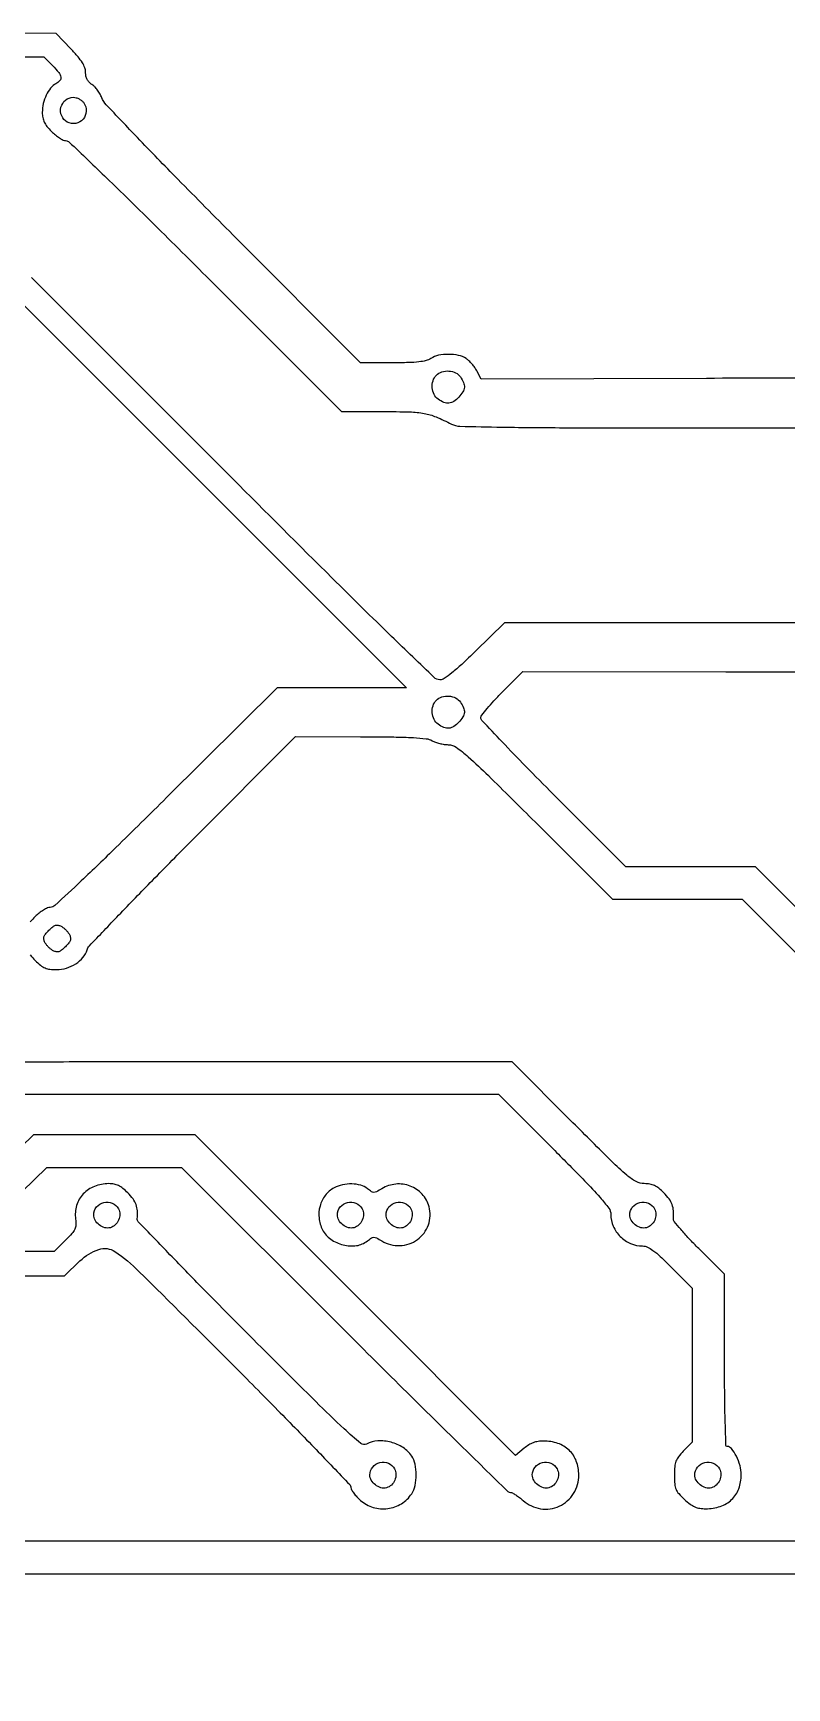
# Model space of a CAD drawing. Extents: x 2 to 176, y 113 to 294.
# Drawn here: x 102.8 to 126.3, y 126 to 177.6 of the extents above; entities that cross this region are included whole.
import ezdxf

# ---------------------------------------------------------------- set-up
doc = ezdxf.new("R2010")
doc.units = 0
doc.header["$MEASUREMENT"] = 0

msp = doc.modelspace()

# ---------------------------------------------------------------- linework, layer by layer
for points in [[(127.832128, 166.869849, -0.000498), (123.793617, 166.852507), (116.753335, 166.829286), (116.622007, 167.083246, 0.034712), (116.55692, 167.190209, 0.024104), (116.469673, 167.301646, 0.024398), (116.375039, 167.400969, 0.045217), (116.287842, 167.470111, 0.093028), (116.050133, 167.56908, 0.051032), (115.735513, 167.602879, 0.051109), (115.421585, 167.572305, 0.095495), (115.18624, 167.475668, -0.081889), (115.033448, 167.408052, -0.035072), (114.813273, 167.367282, -0.022143), (114.489842, 167.345026, -0.006106), (113.979993, 167.3388), (112.982632, 167.3388), (108.997734, 171.33615, -0.00151), (107.280095, 173.069597, -0.0036), (106.017263, 174.370377, -0.001646), (105.040676, 175.397662, -0.096607), (104.90314, 175.615003, 0.038803), (104.846595, 175.732316, 0.029024), (104.767351, 175.852025, 0.029644), (104.678914, 175.956587, 0.057423), (104.594922, 176.026583, -0.057496), (104.507179, 176.099727, -0.070443), (104.445183, 176.186499, -0.068727), (104.408686, 176.288864, -0.051356), (104.3964, 176.40817, 0.085325), (104.37125, 176.554477, 0.055494), (104.296264, 176.709175, 0.037757), (104.159589, 176.893628, 0.013067), (103.936136, 177.13869), (103.475871, 177.6177), (99.219686, 177.634673, 0.001607)], [(99.110274, 176.8986), (103.094209, 176.8986), (103.364604, 176.619622, -0.022941), (103.556269, 176.402807, -0.1256), (103.620662, 176.261709, -0.226636), (103.590648, 176.152193, -0.091798), (103.466676, 176.053069, 0.102456), (103.304099, 175.917352, 0.057021), (103.167091, 175.697397, 0.053309), (103.074242, 175.432089, 0.057595), (103.0428, 175.160041, 0.045692), (103.057951, 174.994595, 0.066784), (103.103356, 174.855727, 0.058044), (103.18922, 174.720384, 0.026031), (103.33044, 174.56364, 0.024658), (103.451968, 174.453541, 0.027741), (103.579232, 174.360494, 0.028612), (103.694957, 174.294443, 0.115873), (103.773472, 174.276, -0.193539), (103.887577, 174.230113, -0.000578), (105.059663, 173.102961, -0.002999), (106.43729, 171.759045, -0.001506), (108.161938, 170.046), (112.395012, 165.816), (113.680336, 165.816, -0.006805), (114.528125, 165.80446, -0.038235), (114.978697, 165.757589, -0.053304), (115.348742, 165.648534, -0.021068), (115.830453, 165.424553, 0.113464), (116.092148, 165.357341, 0.002483), (117.412763, 165.330299, 0.003293), (119.454666, 165.312081, 0.000541), (123.402153, 165.307126, -0.000596), (127.206974, 165.301935, -0.003017)], [(127.967881, 159.221069, -0.000501), (124.103073, 159.2172), (117.490743, 159.2172), (116.5788, 158.3289, -0.006455), (116.15068, 157.922518, -0.018042), (115.836923, 157.652635, -0.021679), (115.602734, 157.481548, -0.147962), (115.46739, 157.4406, -0.193634), (115.283877, 157.514437, -0.00117), (113.957539, 158.793884, -0.003185), (112.10525, 160.612096, -0.000722), (108.986036, 163.72215), (102.704149, 170.0037)], [(102.324144, 169.2846), (108.3726, 163.2357), (114.421056, 157.1868), (112.400842, 157.1868), (110.380627, 157.1868), (106.926112, 153.7605, -0.001557), (105.344333, 152.201381, -0.004807), (104.261964, 151.161344, -0.002007), (103.439729, 150.392541, -0.189163), (103.291039, 150.3342, 0.106493), (103.202291, 150.315081, 0.031644), (103.079025, 150.249706, 0.030176), (102.946227, 150.156645, 0.028464), (102.82284, 150.04656, 0.025574), (102.669346, 149.876507, 0.071548)], [(131.044778, 145.8927), (125.331982, 151.6032), (123.303618, 151.6032), (121.275254, 151.6032), (119.011627, 153.865662, -0.002677), (118.143872, 154.742308, -0.004276), (117.41294, 155.501559, -0.001034), (116.782448, 156.170556, -0.190689), (116.748, 156.257597, -0.16713), (116.77479, 156.335504, -0.009007), (116.941147, 156.541051, -0.01326), (117.153611, 156.780892, -0.00922), (117.405522, 157.040735), (118.063043, 157.6944), (124.406172, 157.693126, -0.000696), (127.697093, 157.687885, -0.003509)], [(102.669346, 148.846093, 0.025574), (102.82284, 148.67604, 0.025567), (102.991022, 148.524231, 0.069562), (103.127972, 148.441346, 0.072254), (103.279323, 148.400906, 0.029217), (103.493149, 148.3884, 0.074627), (103.800651, 148.434553, 0.069735), (104.088904, 148.569273, 0.073619), (104.31525, 148.769169, 0.10386), (104.442329, 149.005466, -0.11932), (104.515699, 149.13244, -0.000752), (105.429198, 150.087836, -0.002997), (106.4836, 151.174175, -0.0019), (107.724689, 152.42805), (110.952076, 155.664), (112.982888, 155.661002, -0.00246), (114.028663, 155.654313, -0.010972), (114.641923, 155.63391, -0.015786), (115.035682, 155.599658, -0.100581), (115.2252, 155.5371, 0.045512), (115.327248, 155.490502, 0.024134), (115.460611, 155.450831, 0.023814), (115.601989, 155.423163, 0.033863), (115.729598, 155.413198, -0.151504), (115.977165, 155.333634, -0.028865), (116.352591, 155.036574, -0.01281), (116.981014, 154.447931, -0.001281), (118.442923, 152.9991), (120.863349, 150.588), (122.887865, 150.588), (124.912381, 150.588), (130.47459, 145.025311, -0.000654)], [(99.879558, 144.4968), (108.589485, 144.4968), (117.299411, 144.4968), (119.054105, 142.740612, -0.002359), (119.99042, 141.794616, -0.013367), (120.47316, 141.275185, -0.02079), (120.746015, 140.938112, -0.161103), (120.8088, 140.748311, 0.102029), (120.885589, 140.375917, 0.095303), (121.104337, 140.053926, 0.095181), (121.427208, 139.835761, 0.101457), (121.800634, 139.7592, -0.109663), (121.951249, 139.725764, -0.049551), (122.126068, 139.621938, -0.030204), (122.354734, 139.431152, -0.008154), (122.693135, 139.101678), (123.3468, 138.444157), (123.3468, 136.038956), (123.3468, 133.633755), (123.07185, 133.350079, 0.027749), (122.92127, 133.176403, 0.077092), (122.843344, 133.035418, 0.068872), (122.80713, 132.868403, 0.019001), (122.7969, 132.599301, 0.018391), (122.807188, 132.319679, 0.080685), (122.845471, 132.159481, 0.086026), (122.931317, 132.02473, 0.022534), (123.112908, 131.842599, 0.024324), (123.288329, 131.696877, 0.057807), (123.434529, 131.611401, 0.065066), (123.585402, 131.567424, 0.038437), (123.772759, 131.553, 0.080675), (124.228618, 131.627034, 0.110843), (124.583029, 131.840823, 0.113872), (124.805782, 132.180477, 0.088654), (124.8837, 132.616473, 0.068203), (124.845274, 132.896863, 0.048236), (124.730559, 133.193691, 0.049144), (124.58114, 133.43023, 0.231295), (124.440839, 133.4988, -0.404342), (124.406152, 133.532333, -0.001124), (124.38377, 134.240978, -0.004949), (124.367207, 135.093471, -0.002382), (124.362, 136.186521), (124.362, 138.874242), (123.556585, 139.676271, -0.008046), (123.248782, 139.992804, -0.012027), (122.991126, 140.279981, -0.007071), (122.786554, 140.526298, -0.194648), (122.762627, 140.6052, 0.038104), (122.76608, 140.854146, 0.071832), (122.725121, 141.050433, 0.071591), (122.630181, 141.227543, 0.037614), (122.46696, 141.41736, 0.025829), (122.307089, 141.561515, 0.061085), (122.171444, 141.646575, 0.06882), (122.029625, 141.690545, 0.040829), (121.852905, 141.705, -0.125713), (121.599226, 141.769806, -0.051715), (121.304867, 141.972732, -0.018236), (120.828169, 142.410958, -0.001482), (119.6244, 143.6085), (117.72231, 145.512), (108.642693, 145.512, 0.000612), (104.58995, 145.50704, 0.001757), (101.775888, 145.490265, 0.000382)], [(102.403803, 141.4512), (103.180215, 142.2126), (105.288359, 142.2126), (107.396502, 142.2126), (112.477099, 137.1366, 0.001039), (114.433162, 135.190412, 0.001704), (116.098386, 133.551675, 0.000166), (117.592423, 132.09236, 0.195773), (117.670429, 132.0606, -0.120696), (117.731218, 132.045709, -0.020733), (117.83496, 131.986046, -0.021533), (117.953289, 131.903969, -0.017761), (118.072225, 131.8068, 0.142462), (118.614085, 131.553347, 0.148116), (119.19827, 131.635434, 0.1468), (119.64237, 132.029055, 0.139409), (119.8077, 132.6105, 0.089774), (119.729694, 133.041455, 0.112575), (119.506947, 133.379708, 0.10972), (119.154436, 133.593745, 0.081961), (118.704492, 133.668, 0.038281), (118.534254, 133.654947, 0.051022), (118.384265, 133.615848, 0.050212), (118.243489, 133.546574, 0.035482), (118.100834, 133.442873), (117.833286, 133.217746), (112.827728, 138.222773), (107.822171, 143.2278), (105.29419, 143.2278), (102.766208, 143.2278), (101.989797, 142.4664)], [(101.57704, 138.8286), (103.732161, 138.8286), (104.219979, 139.2939, -0.108299), (104.806708, 139.650421, -0.235972), (105.315203, 139.582285, -0.046002), (106.064954, 138.965244, -0.001333), (108.987247, 136.05571, -0.001732), (110.405746, 134.625985, -0.002809), (111.600339, 133.399863, -0.000449), (112.649507, 132.308871, -0.193606), (112.6872, 132.215174, 0.132486), (112.70595, 132.145653, 0.028899), (112.775044, 132.041257, 0.028189), (112.871769, 131.926142, 0.023779), (112.986244, 131.815564, 0.107801), (113.381868, 131.596465, 0.105195), (113.83645, 131.559394, 0.105883), (114.264407, 131.710407, 0.110584), (114.585187, 132.021759, 0.092676), (114.691593, 132.27683, 0.052646), (114.726824, 132.6105, 0.052646), (114.691593, 132.94417, 0.092676), (114.585187, 133.199241, 0.105068), (114.319443, 133.462863, 0.078073), (113.940269, 133.630462, 0.078654), (113.530886, 133.672934, 0.109886), (113.177648, 133.57422, -0.30609), (112.994555, 133.593085, -0.012613), (112.473404, 134.051988, -0.008646), (111.591374, 134.897875, -0.000846), (109.501834, 136.97937, -0.001845), (108.160539, 138.329962, -0.003001), (107.032782, 139.487766, -0.000473), (106.042921, 140.518231, -0.216009), (106.012267, 140.6052, 0.037526), (106.015162, 140.855085, 0.071668), (105.974077, 141.051184, 0.071632), (105.879288, 141.227774, 0.037454), (105.71616, 141.41736, 0.026031), (105.559416, 141.55858, 0.058044), (105.424073, 141.644444, 0.066784), (105.285205, 141.689849, 0.045692), (105.119759, 141.705, 0.093027), (104.67431, 141.621399, 0.111871), (104.321886, 141.38346, 0.116259), (104.11542, 141.025066, 0.106526), (104.081806, 140.600015, -0.04097), (104.091486, 140.411994, -0.102439), (104.05968, 140.278927, -0.07441), (103.970637, 140.145169, -0.014724), (103.770646, 139.936984), (103.417096, 139.59), (101.419508, 139.59)], [(132.778113, 130.5378), (109.890376, 130.5378, -0.000189), (98.351326, 130.54217, -0.000915)]]:
    msp.add_lwpolyline(points, format="xyb")
for points in [[(104.339951, 175.454927, -0.164501), (104.415847, 175.195811, -0.168885), (104.317713, 174.947059, -0.171788), (104.088155, 174.815572, -0.169421), (103.825469, 174.856817, -0.171467), (103.64902, 175.050151, -0.161765), (103.627814, 175.31671, -0.162521), (103.770242, 175.542084, -0.172939), (104.0157, 175.6296, -0.074081), (104.101983, 175.616746, -0.049626), (104.194235, 175.57829, -0.049149), (104.278228, 175.521766, -0.067408)], [(116.108703, 166.896976, -0.05144), (116.207088, 166.720351, -0.122609), (116.231065, 166.573118, -0.120154), (116.183337, 166.429924, -0.048363), (116.056453, 166.265603, -0.056819), (115.89939, 166.132478, -0.123178), (115.75146, 166.079407, -0.122453), (115.595378, 166.102097, -0.055798), (115.413224, 166.201497, -0.126626), (115.284832, 166.351516, -0.09597), (115.227954, 166.561428, -0.094951), (115.253369, 166.779391, -0.120576), (115.358143, 166.952057, -0.120576), (115.530809, 167.056831, -0.094951), (115.748772, 167.082246, -0.09597), (115.958684, 167.025368, -0.126626)], [(116.108703, 156.744976, -0.05144), (116.207088, 156.568351, -0.122609), (116.231065, 156.421118, -0.120154), (116.183337, 156.277924, -0.048363), (116.056453, 156.113603, -0.056819), (115.89939, 155.980478, -0.123178), (115.75146, 155.927407, -0.122453), (115.595378, 155.950097, -0.055798), (115.413224, 156.049497, -0.126626), (115.284832, 156.199516, -0.09597), (115.227954, 156.409428, -0.094951), (115.253369, 156.627391, -0.120576), (115.358143, 156.800057, -0.120576), (115.530809, 156.904831, -0.094951), (115.748772, 156.930246, -0.09597), (115.958684, 156.873368, -0.126626)], [(103.890141, 149.485695, -0.070077), (103.925157, 149.390205, -0.132347), (103.920955, 149.308866, -0.093807), (103.873446, 149.222282, -0.024126), (103.765745, 149.103655, -0.024126), (103.647118, 148.995954, -0.093807), (103.560534, 148.948445, -0.132347), (103.479195, 148.944243, -0.070077), (103.383705, 148.979259, -0.045245), (103.312883, 149.025845, -0.028294), (103.238793, 149.091993, -0.028294), (103.172645, 149.166083, -0.045245), (103.126059, 149.236905, -0.070077), (103.091043, 149.332395, -0.132347), (103.095245, 149.413734, -0.093807), (103.142754, 149.500318, -0.024126), (103.250455, 149.618945, -0.024126), (103.369082, 149.726646, -0.093807), (103.455666, 149.774155, -0.132347), (103.537005, 149.778357, -0.070077), (103.632495, 149.743341, -0.045245), (103.703317, 149.696755, -0.028294), (103.777407, 149.630607, -0.028294), (103.843555, 149.556517, -0.045245)], [(112.159513, 141.572568, 0.105228), (111.885705, 141.33873, 0.0969), (111.720877, 141.006955, 0.094111), (111.69049, 140.628991, 0.092716), (111.800332, 140.264031, 0.121098), (112.056786, 139.97061, 0.092481), (112.446288, 139.793358, 0.094919), (112.864174, 139.77104, 0.137034), (113.201901, 139.917138, -0.024496), (113.328217, 140.009562, -0.146535), (113.405454, 140.032753, -0.122625), (113.489544, 140.011878, -0.01506), (113.655423, 139.917455, 0.146506), (114.218606, 139.769648, 0.149421), (114.765385, 139.957502, 0.15208), (115.107296, 140.41541, 0.152522), (115.128309, 140.9859, 0.119673), (114.912668, 141.376803, 0.116687), (114.539964, 141.629683, 0.115023), (114.088927, 141.690849, 0.113826), (113.655423, 141.546745, -0.01506), (113.489544, 141.452322, -0.122625), (113.405454, 141.431447, -0.146535), (113.328217, 141.454638, -0.024496), (113.201901, 141.547062, 0.102415), (112.992009, 141.655412, 0.062068), (112.714501, 141.696911, 0.059336), (112.420119, 141.669137, 0.071255)], [(105.422983, 140.922331, -0.122874), (105.465949, 140.751839, -0.101722), (105.428571, 140.567818, -0.102447), (105.322018, 140.414491, -0.126548), (105.170436, 140.330192, -0.130427), (104.994996, 140.330825, -0.099016), (104.821942, 140.416649, -0.098995), (104.695179, 140.562447, -0.130311), (104.6502, 140.7321, -0.172939), (104.737716, 140.977558, -0.162521), (104.96309, 141.119986, -0.161765), (105.229649, 141.09878, -0.171467)], [(113.036983, 140.922331, -0.122874), (113.079949, 140.751839, -0.101722), (113.042571, 140.567818, -0.102447), (112.936018, 140.414491, -0.126548), (112.784436, 140.330192, -0.130427), (112.608996, 140.330825, -0.099016), (112.435942, 140.416649, -0.098995), (112.309179, 140.562447, -0.130311), (112.2642, 140.7321, -0.172939), (112.351716, 140.977558, -0.162521), (112.57709, 141.119986, -0.161765), (112.843649, 141.09878, -0.171467)], [(114.559783, 140.922331, -0.122874), (114.602749, 140.751839, -0.101722), (114.565371, 140.567818, -0.102447), (114.458818, 140.414491, -0.126548), (114.307236, 140.330192, -0.130427), (114.131796, 140.330825, -0.099016), (113.958742, 140.416649, -0.098995), (113.831979, 140.562447, -0.130311), (113.787, 140.7321, -0.172939), (113.874516, 140.977558, -0.162521), (114.09989, 141.119986, -0.161765), (114.366449, 141.09878, -0.171467)], [(122.173783, 140.922331, -0.122874), (122.216749, 140.751839, -0.101722), (122.179371, 140.567818, -0.102447), (122.072818, 140.414491, -0.126548), (121.921236, 140.330192, -0.130427), (121.745796, 140.330825, -0.099016), (121.572742, 140.416649, -0.098995), (121.445979, 140.562447, -0.130311), (121.401, 140.7321, -0.172939), (121.488516, 140.977558, -0.162521), (121.71389, 141.119986, -0.161765), (121.980449, 141.09878, -0.171467)], [(114.052183, 132.800731, -0.122874), (114.095149, 132.630239, -0.101722), (114.057771, 132.446218, -0.102447), (113.951218, 132.292891, -0.126548), (113.799636, 132.208592, -0.130427), (113.624196, 132.209225, -0.099016), (113.451142, 132.295049, -0.098995), (113.324379, 132.440847, -0.130311), (113.2794, 132.6105, -0.172939), (113.366916, 132.855958, -0.162521), (113.59229, 132.998386, -0.161765), (113.858849, 132.97718, -0.171467)], [(119.128183, 132.800731, -0.122874), (119.171149, 132.630239, -0.101722), (119.133771, 132.446218, -0.102447), (119.027218, 132.292891, -0.126548), (118.875636, 132.208592, -0.130427), (118.700196, 132.209225, -0.099016), (118.527142, 132.295049, -0.098995), (118.400379, 132.440847, -0.130311), (118.3554, 132.6105, -0.172939), (118.442916, 132.855958, -0.162521), (118.66829, 132.998386, -0.161765), (118.934849, 132.97718, -0.171467)], [(124.204183, 132.800731, -0.122874), (124.247149, 132.630239, -0.101722), (124.209771, 132.446218, -0.102447), (124.103218, 132.292891, -0.126548), (123.951636, 132.208592, -0.130427), (123.776196, 132.209225, -0.099016), (123.603142, 132.295049, -0.098995), (123.476379, 132.440847, -0.130311), (123.4314, 132.6105, -0.172939), (123.518916, 132.855958, -0.162521), (123.74429, 132.998386, -0.161765), (124.010849, 132.97718, -0.171467)]]:
    msp.add_lwpolyline(points, format="xyb", close=True)
msp.add_lwpolyline([(86.629839, 129.5226), (109.908295, 129.5226), (133.186752, 129.5226)])

doc.saveas('drawing.dxf')
